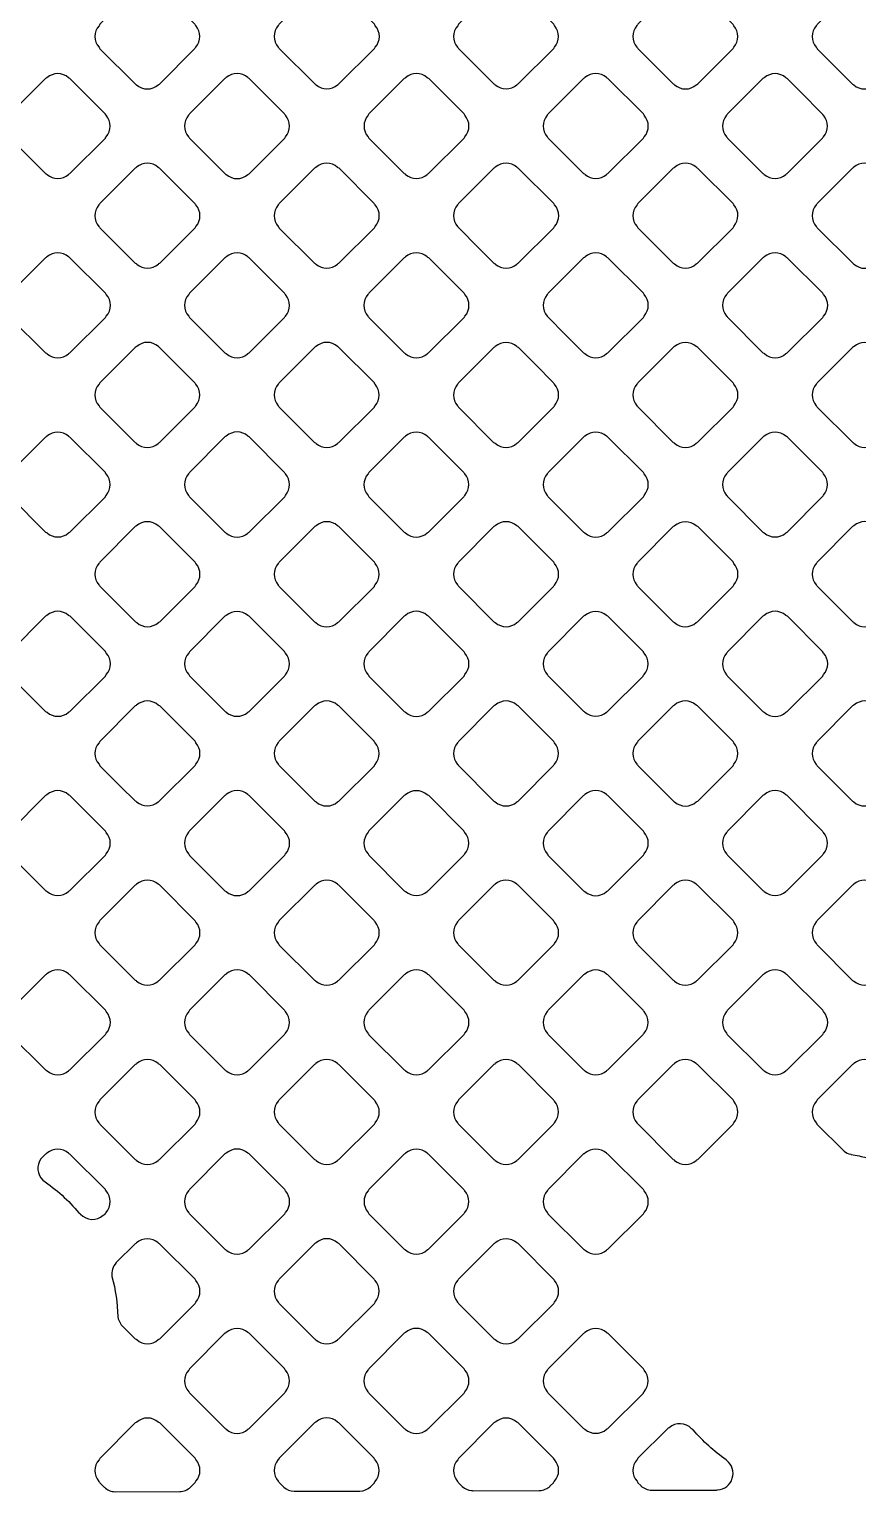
# Model space of a CAD drawing. Extents: x 3811 to 4077, y -444 to -307.
# Drawn here: x 3999.717 to 4000.713, y -392.862 to -391.104 of the extents above; entities that cross this region are included whole.
import ezdxf

# ---------------------------------------------------------------- set-up
doc = ezdxf.new("R2010")
doc.units = 0
doc.layers.add('gbr-dxf', color=7, linetype='Continuous')

msp = doc.modelspace()

# ---------------------------------------------------------------- linework, layer by layer
at = {"layer": 'gbr-dxf', "linetype": 'Continuous'}
for points in [[(3999.8013, -391.1258, -0.104215), (3999.8023, -391.1276), (3999.8447, -391.1699, -0.100054), (3999.8464, -391.1709, 0.379731), (3999.8724, -391.1709, -0.095756), (3999.874, -391.17), (3999.9166, -391.1273, -0.095916), (3999.9176, -391.1257, 0.379731), (3999.9176, -391.0997, -0.107762), (3999.9166, -391.0978), (3999.8742, -391.0555, -0.096266), (3999.8726, -391.0545, 0.379731), (3999.8466, -391.0545, -0.09572), (3999.8449, -391.0555), (3999.8023, -391.0981, -0.095916), (3999.8013, -391.0998, 0.379731)], [(4000.0168, -391.1256, -0.096265), (4000.0178, -391.1272), (4000.0605, -391.1699, -0.092233), (4000.0621, -391.1709, 0.379289), (4000.088, -391.1709, -0.095866), (4000.0897, -391.1699), (4000.1323, -391.1273, -0.095602), (4000.1333, -391.1257, 0.378858), (4000.1333, -391.0998, -0.101246), (4000.1323, -391.098), (4000.0897, -391.0555, -0.104909), (4000.0879, -391.0545, 0.379293), (4000.062, -391.0545, -0.096625), (4000.0603, -391.0555), (4000.0178, -391.098, -0.095628), (4000.0168, -391.0996, 0.379731)], [(4000.2323, -391.1257, -0.087621), (4000.2333, -391.1272), (4000.2759, -391.1698, -0.099589), (4000.2776, -391.1708, 0.379155), (4000.3035, -391.1708, -0.095886), (4000.3052, -391.1698), (4000.3478, -391.1272, -0.095602), (4000.3487, -391.1256, 0.379293), (4000.3487, -391.0997, -0.091954), (4000.3478, -391.0981), (4000.3052, -391.0555, -0.096266), (4000.3035, -391.0545, 0.379731), (4000.2776, -391.0545, -0.09572), (4000.2759, -391.0555), (4000.2333, -391.0981, -0.096128), (4000.2324, -391.0998, 0.379064)], [(4000.4478, -391.1257, -0.091558), (4000.4487, -391.1272), (4000.4914, -391.1698, -0.104018), (4000.4931, -391.1709, 0.379731), (4000.5191, -391.1709, -0.09572), (4000.5208, -391.1699), (4000.5633, -391.1274, -0.095916), (4000.5642, -391.1258, 0.379731), (4000.5642, -391.0998, -0.087549), (4000.5633, -391.0983), (4000.5205, -391.0555, -0.091913), (4000.5189, -391.0545, 0.379731), (4000.493, -391.0545, -0.09572), (4000.4913, -391.0555), (4000.4488, -391.0981, -0.096266), (4000.4478, -391.0997, 0.379731)], [(4000.6633, -391.1258, -0.099643), (4000.6643, -391.1275), (4000.68, -391.1431), (4000.7068, -391.17, -0.095796), (4000.7085, -391.171, 0.379293), (4000.7344, -391.1709, -0.096625), (4000.7361, -391.17), (4000.7788, -391.1272, -0.096121), (4000.7798, -391.1256, 0.379672), (4000.7798, -391.0997, -0.095612), (4000.7788, -391.098), (4000.7363, -391.0555, -0.099711), (4000.7346, -391.0545, 0.379293), (4000.7086, -391.0545, -0.095956), (4000.707, -391.0555), (4000.6643, -391.0982, -0.096332), (4000.6633, -391.0998, 0.379289)], [(3999.6935, -391.2335, -0.091685), (3999.6945, -391.2351), (3999.737, -391.2775, -0.103446), (3999.7388, -391.2786, 0.379731), (3999.7647, -391.2786, -0.095756), (3999.7664, -391.2776), (3999.8089, -391.2351, -0.095958), (3999.8098, -391.2335, 0.379731), (3999.8098, -391.2075, -0.08798), (3999.8089, -391.206), (3999.7662, -391.1633, -0.091855), (3999.7647, -391.1624, 0.379731), (3999.7387, -391.1624, -0.096265), (3999.7371, -391.1633), (3999.6945, -391.2059, -0.095916), (3999.6935, -391.2075, 0.379731)], [(3999.909, -391.2335, -0.103612), (3999.91, -391.2352), (3999.9525, -391.2777, -0.100054), (3999.9542, -391.2787, 0.379731), (3999.9802, -391.2787, -0.096265), (3999.9818, -391.2778), (4000.0245, -391.2351, -0.096266), (4000.0254, -391.2335, 0.379731), (4000.0254, -391.2075, -0.107718), (4000.0244, -391.2057), (3999.9819, -391.1632, -0.096266), (3999.9803, -391.1622, 0.379731), (3999.9543, -391.1622, -0.09572), (3999.9526, -391.1632), (3999.91, -391.2058, -0.096266), (3999.909, -391.2075, 0.379731)], [(4000.1247, -391.2334, -0.09572), (4000.1256, -391.2351), (4000.1682, -391.2776, -0.092072), (4000.1698, -391.2786, 0.379289), (4000.1957, -391.2786, -0.095506), (4000.1974, -391.2776), (4000.24, -391.235, -0.096128), (4000.241, -391.2334, 0.379155), (4000.241, -391.2075, -0.099754), (4000.24, -391.2057), (4000.1976, -391.1633, -0.103498), (4000.1958, -391.1623, 0.379475), (4000.1698, -391.1623, -0.095956), (4000.1682, -391.1633), (4000.1256, -391.2058, -0.096266), (4000.1247, -391.2075, 0.379731)], [(4000.3401, -391.2334, -0.089077), (4000.341, -391.2349), (4000.3837, -391.2776, -0.099902), (4000.3854, -391.2786, 0.379064), (4000.4113, -391.2786, -0.095719), (4000.413, -391.2777), (4000.4556, -391.2351, -0.095796), (4000.4566, -391.2334, 0.379293), (4000.4565, -391.2075, -0.091558), (4000.4556, -391.2059), (4000.4129, -391.1632, -0.095916), (4000.4112, -391.1622, 0.379731), (4000.3853, -391.1622, -0.096265), (4000.3836, -391.1632), (4000.3411, -391.2058, -0.098209), (4000.3401, -391.2075, 0.379155)], [(4000.5556, -391.2335, -0.091685), (4000.5566, -391.2351), (4000.5991, -391.2775, -0.103642), (4000.6008, -391.2786, 0.379731), (4000.6268, -391.2786, -0.09572), (4000.6285, -391.2776), (4000.671, -391.2351, -0.096266), (4000.6719, -391.2335, 0.379731), (4000.6719, -391.2075, -0.087314), (4000.671, -391.206), (4000.6441, -391.1791), (4000.6283, -391.1633, -0.091964), (4000.6268, -391.1624, 0.379731), (4000.6008, -391.1624, -0.096265), (4000.5991, -391.1633), (4000.5566, -391.2059, -0.095916), (4000.5556, -391.2075, 0.379731)], [(3999.8012, -391.3412, -0.091583), (3999.8022, -391.3427), (3999.8448, -391.3854, -0.103498), (3999.8466, -391.3864, 0.379293), (3999.8726, -391.3864, -0.096265), (3999.8742, -391.3854), (3999.9167, -391.3429, -0.095916), (3999.9177, -391.3413, 0.379731), (3999.9177, -391.3153, -0.087748), (3999.9168, -391.3138), (3999.8739, -391.271, -0.092072), (3999.8724, -391.2701, 0.379289), (3999.8464, -391.27, -0.095506), (3999.8448, -391.271), (3999.8022, -391.3136, -0.095296), (3999.8012, -391.3153, 0.379239)], [(4000.0168, -391.3413, -0.107718), (4000.0179, -391.3431), (4000.0602, -391.3854, -0.104018), (4000.062, -391.3864, 0.379731), (4000.0879, -391.3864, -0.09572), (4000.0896, -391.3854), (4000.1322, -391.3428, -0.096266), (4000.1332, -391.3412, 0.379731), (4000.1332, -391.3152, -0.103612), (4000.1321, -391.3134), (4000.0899, -391.2711, -0.107548), (4000.088, -391.2701, 0.379731), (4000.062, -391.2701, -0.09572), (4000.0604, -391.2711), (4000.0178, -391.3136, -0.096266), (4000.0168, -391.3153, 0.379731)], [(4000.2323, -391.3412, -0.083235), (4000.2332, -391.3426), (4000.2583, -391.3678), (4000.276, -391.3854, -0.096266), (4000.2776, -391.3864, 0.379289), (4000.3036, -391.3864, -0.095866), (4000.3052, -391.3854), (4000.3478, -391.3428, -0.096227), (4000.3488, -391.3412, 0.379155), (4000.3488, -391.3152, -0.095866), (4000.3479, -391.3136), (4000.3052, -391.271, -0.099711), (4000.3035, -391.27, 0.379208), (4000.2775, -391.27, -0.098049), (4000.2759, -391.271), (4000.2333, -391.3136, -0.095916), (4000.2323, -391.3152, 0.379731)], [(4000.4479, -391.3412, -0.08874), (4000.4488, -391.3427), (4000.4914, -391.3853, -0.101049), (4000.4931, -391.3863, 0.379293), (4000.5191, -391.3863, -0.096625), (4000.5207, -391.3853), (4000.5633, -391.3428, -0.096314), (4000.5642, -391.3411, 0.379672), (4000.5643, -391.3152, -0.091769), (4000.5633, -391.3136), (4000.5207, -391.271, -0.095602), (4000.519, -391.27, 0.379293), (4000.4931, -391.2701, -0.095956), (4000.4915, -391.271), (4000.4489, -391.3136, -0.096332), (4000.4479, -391.3153, 0.379289)], [(4000.6633, -391.3412, -0.095506), (4000.6643, -391.3428), (4000.7071, -391.3855, -0.091364), (4000.7086, -391.3865, 0.379293), (4000.7346, -391.3865, -0.095956), (4000.7362, -391.3855), (4000.7788, -391.3429, -0.096214), (4000.7798, -391.3413, 0.379672), (4000.7798, -391.3153, -0.082792), (4000.7789, -391.3139), (4000.7359, -391.2709, -0.086956), (4000.7345, -391.27, 0.379293), (4000.7085, -391.27, -0.095956), (4000.7069, -391.271), (4000.6643, -391.3136, -0.096332), (4000.6633, -391.3152, 0.379289)], [(3999.6934, -391.449, -0.087305), (3999.6943, -391.4505), (3999.7371, -391.4932, -0.09904), (3999.7388, -391.4942, 0.379293), (3999.7647, -391.4942, -0.096625), (3999.7664, -391.4932), (3999.809, -391.4506, -0.096111), (3999.81, -391.449, 0.379289), (3999.81, -391.423, -0.091476), (3999.8091, -391.4215), (3999.7663, -391.3787, -0.095796), (3999.7647, -391.3777, 0.379293), (3999.7387, -391.3778, -0.096119), (3999.7371, -391.3787), (3999.6944, -391.4214, -0.096023), (3999.6934, -391.4231, 0.379672)], [(3999.9091, -391.449, -0.100032), (3999.9101, -391.4507), (3999.9526, -391.4932, -0.096266), (3999.9542, -391.4941, 0.379731), (3999.9802, -391.4941, -0.09572), (3999.9818, -391.4932), (4000.0243, -391.4507, -0.096266), (4000.0253, -391.449, 0.379731), (4000.0253, -391.4231, -0.09572), (4000.0243, -391.4214), (3999.9816, -391.3787, -0.083056), (3999.9803, -391.3778, 0.379731), (3999.9543, -391.3778, -0.09572), (3999.9526, -391.3788), (3999.9101, -391.4214, -0.096266), (3999.9091, -391.423, 0.379731)], [(4000.1245, -391.449, -0.107762), (4000.1256, -391.4508), (4000.168, -391.4932, -0.103821), (4000.1698, -391.4942, 0.379731), (4000.1957, -391.4942, -0.096265), (4000.1974, -391.4933), (4000.24, -391.4506, -0.095916), (4000.241, -391.449, 0.379731), (4000.241, -391.423, -0.104215), (4000.24, -391.4212), (4000.2224, -391.4037), (4000.1976, -391.3788, -0.107548), (4000.1957, -391.3778, 0.379731), (4000.1697, -391.3778, -0.09572), (4000.1681, -391.3788), (4000.1255, -391.4213, -0.095916), (4000.1245, -391.423, 0.379731)], [(4000.3401, -391.449, -0.082756), (4000.341, -391.4504), (4000.3615, -391.4709), (4000.3837, -391.4931, -0.096111), (4000.3853, -391.4941, 0.379289), (4000.4113, -391.4941, -0.095866), (4000.4129, -391.4931), (4000.4555, -391.4505, -0.096128), (4000.4565, -391.4489, 0.379155), (4000.4565, -391.4229, -0.096355), (4000.4556, -391.4213), (4000.413, -391.3788, -0.100499), (4000.4113, -391.3778, 0.379458), (4000.3854, -391.3778, -0.095973), (4000.3837, -391.3788), (4000.3411, -391.4214, -0.096266), (4000.3401, -391.4231, 0.379731)], [(4000.5556, -391.4489, -0.088498), (4000.5565, -391.4504), (4000.5992, -391.4931, -0.100694), (4000.601, -391.4941, 0.378633), (4000.6269, -391.4941, -0.097612), (4000.6285, -391.4931), (4000.6711, -391.4506, -0.095602), (4000.6721, -391.449, 0.379214), (4000.6721, -391.423, -0.092348), (4000.6711, -391.4214), (4000.6284, -391.3787, -0.096266), (4000.6268, -391.3778, 0.379731), (4000.6008, -391.3778, -0.09572), (4000.5992, -391.3787), (4000.5741, -391.4037), (4000.5566, -391.4213, -0.095916), (4000.5556, -391.423, 0.379241)], [(3999.8013, -391.5568, -0.09572), (3999.8023, -391.5584), (3999.8449, -391.601, -0.091913), (3999.8464, -391.602, 0.379731), (3999.8724, -391.602, -0.09572), (3999.874, -391.601), (3999.9166, -391.5584, -0.096266), (3999.9176, -391.5567, 0.379731), (3999.9176, -391.5307, -0.10007), (3999.9166, -391.529), (3999.874, -391.4865, -0.087639), (3999.8726, -391.4855, 0.379731), (3999.8466, -391.4855, -0.09572), (3999.8449, -391.4865), (3999.8023, -391.5292, -0.096266), (3999.8013, -391.5308, 0.379731)], [(4000.0168, -391.5567, -0.099825), (4000.0178, -391.5584), (4000.0604, -391.601, -0.095916), (4000.0621, -391.602, 0.379731), (4000.088, -391.602, -0.096265), (4000.0897, -391.601), (4000.1322, -391.5585, -0.095916), (4000.1331, -391.5568, 0.379731), (4000.1331, -391.5309, -0.096265), (4000.1322, -391.5292), (4000.0893, -391.4864, -0.083134), (4000.088, -391.4855, 0.379731), (4000.062, -391.4855, -0.096265), (4000.0603, -391.4865), (4000.0178, -391.5291, -0.095916), (4000.0168, -391.5307, 0.379731)], [(4000.2323, -391.5568, -0.09572), (4000.2333, -391.5585), (4000.2756, -391.6009, -0.107758), (4000.2775, -391.6019, 0.379731), (4000.3035, -391.6019, -0.096265), (4000.3051, -391.6009), (4000.3477, -391.5583, -0.096266), (4000.3487, -391.5567, 0.379731), (4000.3487, -391.5307, -0.100032), (4000.3477, -391.529), (4000.3256, -391.5068), (4000.3053, -391.4866, -0.103868), (4000.3035, -391.4856, 0.379731), (4000.2776, -391.4856, -0.096265), (4000.2759, -391.4866), (4000.2333, -391.5292, -0.096266), (4000.2323, -391.5309, 0.379731)], [(4000.4478, -391.5567, -0.082756), (4000.4487, -391.5581), (4000.4915, -391.6009, -0.096111), (4000.4931, -391.6019, 0.379321), (4000.5191, -391.6019, -0.095506), (4000.5207, -391.601), (4000.5633, -391.5583, -0.097917), (4000.5643, -391.5567, 0.378984), (4000.5643, -391.5308, -0.096618), (4000.5634, -391.5291), (4000.5208, -391.4865, -0.101099), (4000.519, -391.4855, 0.379506), (4000.4931, -391.4855, -0.096117), (4000.4914, -391.4865), (4000.4712, -391.5067), (4000.4488, -391.5291, -0.096266), (4000.4478, -391.5307, 0.379731)], [(4000.6634, -391.5567, -0.092234), (4000.6644, -391.5583), (4000.7071, -391.601, -0.088093), (4000.7086, -391.6019, 0.379293), (4000.7345, -391.6019, -0.096103), (4000.7362, -391.6009), (4000.7788, -391.5583, -0.095628), (4000.7798, -391.5566, 0.379731), (4000.7798, -391.5307, -0.087748), (4000.7789, -391.5292), (4000.7362, -391.4865, -0.092233), (4000.7346, -391.4856, 0.379321), (4000.7087, -391.4855, -0.095506), (4000.707, -391.4865), (4000.6644, -391.5291, -0.095602), (4000.6634, -391.5308, 0.378858)], [(3999.6935, -391.6645, -0.082756), (3999.6944, -391.6659), (3999.7371, -391.7086, -0.096266), (3999.7388, -391.7096, 0.379731), (3999.7647, -391.7096, -0.09572), (3999.7664, -391.7086), (3999.8089, -391.6661, -0.096266), (3999.8098, -391.6645, 0.379731), (3999.8098, -391.6385, -0.096225), (3999.8089, -391.6369), (3999.7664, -391.5944, -0.100601), (3999.7647, -391.5934, 0.379731), (3999.7387, -391.5934, -0.09572), (3999.7371, -391.5944), (3999.6945, -391.6369, -0.096266), (3999.6935, -391.6386, 0.379731)], [(3999.909, -391.6645, -0.095756), (3999.91, -391.6661), (3999.9527, -391.7088, -0.091646), (3999.9542, -391.7098, 0.379731), (3999.9802, -391.7098, -0.09572), (3999.9818, -391.7088), (4000.0245, -391.6662, -0.096266), (4000.0254, -391.6645, 0.379731), (4000.0254, -391.6386, -0.100032), (4000.0244, -391.6369), (3999.9817, -391.5941, -0.087515), (3999.9803, -391.5932, 0.379731), (3999.9543, -391.5932, -0.096265), (3999.9526, -391.5942), (3999.91, -391.6369, -0.095916), (3999.909, -391.6385, 0.379731)], [(4000.1246, -391.6645, -0.103506), (4000.1257, -391.6662), (4000.1681, -391.7087, -0.099711), (4000.1698, -391.7097, 0.379293), (4000.1957, -391.7096, -0.096265), (4000.1974, -391.7087), (4000.2399, -391.6662, -0.096314), (4000.2409, -391.6645, 0.379703), (4000.2409, -391.6386, -0.091581), (4000.2399, -391.637), (4000.1973, -391.5944, -0.095895), (4000.1957, -391.5934, 0.379293), (4000.1697, -391.5934, -0.095956), (4000.1681, -391.5944), (4000.1256, -391.6369, -0.096332), (4000.1247, -391.6385, 0.379289)], [(4000.34, -391.6645, -0.09572), (4000.341, -391.6662), (4000.3835, -391.7087, -0.107548), (4000.3853, -391.7097, 0.379731), (4000.4113, -391.7097, -0.09572), (4000.4129, -391.7088), (4000.4556, -391.6661, -0.096266), (4000.4565, -391.6645, 0.379731), (4000.4565, -391.6385, -0.100032), (4000.4555, -391.6368), (4000.413, -391.5943, -0.104018), (4000.4112, -391.5933, 0.379731), (4000.3853, -391.5933, -0.09572), (4000.3836, -391.5943), (4000.341, -391.6369, -0.096266), (4000.34, -391.6386, 0.379731)], [(4000.5556, -391.6645, -0.082704), (4000.5565, -391.6659), (4000.5992, -391.7087, -0.095796), (4000.6009, -391.7096, 0.379293), (4000.6268, -391.7096, -0.095973), (4000.6285, -391.7086), (4000.671, -391.666, -0.096227), (4000.672, -391.6644, 0.379155), (4000.672, -391.6385, -0.097191), (4000.6711, -391.6368), (4000.6286, -391.5943, -0.101249), (4000.6268, -391.5933, 0.379506), (4000.6009, -391.5933, -0.095973), (4000.5992, -391.5943), (4000.5566, -391.6369, -0.096111), (4000.5556, -391.6386, 0.379321)], [(3999.8012, -391.7722, -0.083172), (3999.8021, -391.7736), (3999.845, -391.8165, -0.095628), (3999.8466, -391.8174, 0.379731), (3999.8726, -391.8174, -0.096265), (3999.8742, -391.8165), (3999.9167, -391.774, -0.095916), (3999.9177, -391.7723, 0.379731), (3999.9177, -391.7463, -0.096117), (3999.9167, -391.7447), (3999.8741, -391.7021, -0.100054), (3999.8724, -391.7011, 0.379731), (3999.8464, -391.7011, -0.096265), (3999.8448, -391.7021), (3999.8022, -391.7446, -0.095916), (3999.8012, -391.7463, 0.379731)], [(4000.0168, -391.7723, -0.095506), (4000.0178, -391.7739), (4000.0604, -391.8166, -0.091317), (4000.0619, -391.8175, 0.379293), (4000.0879, -391.8175, -0.096625), (4000.0895, -391.8165), (4000.1322, -391.7739, -0.096314), (4000.1331, -391.7722, 0.379672), (4000.1332, -391.7463, -0.100154), (4000.1322, -391.7446), (4000.0895, -391.7019, -0.087175), (4000.0881, -391.701, 0.379293), (4000.0621, -391.7011, -0.095956), (4000.0605, -391.702), (4000.0178, -391.7447, -0.096332), (4000.0168, -391.7463, 0.379289)], [(4000.2323, -391.7722, -0.091558), (4000.2332, -391.7738), (4000.2758, -391.8164, -0.104018), (4000.2776, -391.8174, 0.379731), (4000.3036, -391.8174, -0.09572), (4000.3052, -391.8165), (4000.3477, -391.774, -0.096266), (4000.3487, -391.7723, 0.379731), (4000.3487, -391.7463, -0.087314), (4000.3478, -391.7449), (4000.305, -391.702, -0.091913), (4000.3034, -391.7011, 0.379731), (4000.2774, -391.7011, -0.09572), (4000.2758, -391.7021), (4000.2333, -391.7446, -0.096266), (4000.2323, -391.7463, 0.379731)], [(4000.4478, -391.7723, -0.095506), (4000.4488, -391.774), (4000.4912, -391.8164, -0.107634), (4000.493, -391.8175, 0.379293), (4000.519, -391.8174, -0.09572), (4000.5206, -391.8165), (4000.5633, -391.7738, -0.096214), (4000.5642, -391.7722, 0.379672), (4000.5643, -391.7462, -0.099645), (4000.5633, -391.7445), (4000.5208, -391.7021, -0.103498), (4000.519, -391.7011, 0.379293), (4000.4931, -391.7011, -0.095956), (4000.4915, -391.7021), (4000.4488, -391.7448, -0.096332), (4000.4478, -391.7464, 0.379289)], [(4000.6633, -391.7722, -0.087314), (4000.6643, -391.7737), (4000.7072, -391.8166, -0.083134), (4000.7086, -391.8175, 0.379289), (4000.7345, -391.8175, -0.095506), (4000.7362, -391.8166), (4000.7789, -391.7738, -0.095602), (4000.7799, -391.7722, 0.378858), (4000.7799, -391.7462, -0.090991), (4000.779, -391.7447), (4000.7362, -391.702, -0.097561), (4000.7346, -391.701, 0.379458), (4000.7086, -391.701, -0.096117), (4000.707, -391.702), (4000.6643, -391.7446, -0.096266), (4000.6633, -391.7462, 0.379731)], [(3999.6934, -391.88, -0.097775), (3999.6944, -391.8817), (3999.7369, -391.9242, -0.109331), (3999.7388, -391.9252, 0.379069), (3999.7648, -391.9252, -0.096117), (3999.7664, -391.9243), (3999.809, -391.8817, -0.095916), (3999.81, -391.88, 0.379731), (3999.81, -391.854, -0.100266), (3999.809, -391.8523), (3999.7665, -391.8098, -0.104246), (3999.7647, -391.8088, 0.379731), (3999.7387, -391.8088, -0.096265), (3999.7371, -391.8098), (3999.6944, -391.8524, -0.096128), (3999.6934, -391.8541, 0.379458)], [(3999.9091, -391.88, -0.09148), (3999.91, -391.8815), (3999.9528, -391.9243, -0.086956), (3999.9543, -391.9252, 0.379214), (3999.9802, -391.9252, -0.096625), (3999.9818, -391.9242), (4000.0243, -391.8817, -0.096121), (4000.0253, -391.8801, 0.379672), (4000.0253, -391.8541, -0.104215), (4000.0243, -391.8523), (3999.9818, -391.8098, -0.091364), (3999.9802, -391.8089, 0.379293), (3999.9543, -391.8089, -0.095956), (3999.9526, -391.8099), (3999.9101, -391.8524, -0.096332), (3999.9091, -391.854, 0.379289)], [(4000.1245, -391.88, -0.100032), (4000.1255, -391.8817), (4000.1681, -391.9243, -0.095628), (4000.1698, -391.9253, 0.379731), (4000.1957, -391.9253, -0.096265), (4000.1974, -391.9243), (4000.24, -391.8817, -0.095916), (4000.241, -391.88, 0.379731), (4000.241, -391.8541, -0.096265), (4000.24, -391.8524), (4000.1974, -391.8098, -0.100601), (4000.1957, -391.8088, 0.379731), (4000.1697, -391.8088, -0.09572), (4000.1681, -391.8098), (4000.1255, -391.8524, -0.096266), (4000.1245, -391.854, 0.379731)], [(4000.3401, -391.88, -0.09148), (4000.341, -391.8816), (4000.3836, -391.9241, -0.103078), (4000.3853, -391.9251, 0.379214), (4000.4113, -391.9251, -0.096625), (4000.4129, -391.9241), (4000.4554, -391.8817, -0.096121), (4000.4564, -391.88, 0.379672), (4000.4564, -391.8541, -0.087613), (4000.4555, -391.8526), (4000.4128, -391.8098, -0.091364), (4000.4112, -391.8089, 0.379293), (4000.3853, -391.8089, -0.095956), (4000.3836, -391.8099), (4000.3411, -391.8524, -0.096332), (4000.3401, -391.8541, 0.379289)], [(4000.5555, -391.8801, -0.09572), (4000.5565, -391.8817), (4000.599, -391.9242, -0.107548), (4000.6008, -391.9253, 0.379731), (4000.6268, -391.9253, -0.09572), (4000.6285, -391.9243), (4000.6711, -391.8817, -0.095916), (4000.6721, -391.88, 0.379731), (4000.6721, -391.854, -0.100266), (4000.671, -391.8523), (4000.6286, -391.8098, -0.103868), (4000.6268, -391.8088, 0.379731), (4000.6008, -391.8088, -0.096265), (4000.5991, -391.8098), (4000.5565, -391.8525, -0.096266), (4000.5555, -391.8541, 0.379731)], [(3999.8013, -391.9878, -0.098078), (3999.8022, -391.9895), (3999.827, -392.0143), (3999.8446, -392.0319, -0.10984), (3999.8465, -392.0329, 0.378984), (3999.8725, -392.0329, -0.095973), (3999.8741, -392.0319), (3999.9167, -391.9894, -0.096314), (3999.9177, -391.9877, 0.379703), (3999.9177, -391.9618, -0.099645), (3999.9167, -391.96), (3999.8743, -391.9176, -0.103923), (3999.8725, -391.9166, 0.379293), (3999.8465, -391.9166, -0.095956), (3999.8449, -391.9176), (3999.8022, -391.9603, -0.096105), (3999.8013, -391.9619, 0.37859)], [(4000.0168, -391.9877, -0.091558), (4000.0178, -391.9893), (4000.0606, -392.0321, -0.087516), (4000.0621, -392.033, 0.379731), (4000.088, -392.033, -0.09572), (4000.0897, -392.032), (4000.1322, -391.9895, -0.096266), (4000.1331, -391.9879, 0.379731), (4000.1331, -391.9619, -0.10399), (4000.1321, -391.9601), (4000.0895, -391.9175, -0.092126), (4000.088, -391.9166, 0.379731), (4000.062, -391.9166, -0.09572), (4000.0603, -391.9175), (4000.0178, -391.9601, -0.096266), (4000.0168, -391.9617, 0.379731)], [(4000.2323, -391.9879, -0.087248), (4000.2332, -391.9893), (4000.2758, -392.032, -0.099355), (4000.2775, -392.033, 0.379293), (4000.3035, -392.033, -0.095956), (4000.3051, -392.032), (4000.3477, -391.9894, -0.096214), (4000.3487, -391.9877, 0.379672), (4000.3487, -391.9618, -0.092162), (4000.3478, -391.9602), (4000.3052, -391.9176, -0.095895), (4000.3035, -391.9166, 0.379293), (4000.2776, -391.9166, -0.096265), (4000.2759, -391.9176), (4000.2333, -391.9603, -0.095916), (4000.2323, -391.9619, 0.379289)], [(4000.4478, -391.9878, -0.091367), (4000.4487, -391.9893), (4000.4914, -392.0319, -0.103726), (4000.4931, -392.033, 0.379731), (4000.5191, -392.033, -0.09572), (4000.5208, -392.032), (4000.5633, -391.9895, -0.096266), (4000.5642, -391.9878, 0.379731), (4000.5642, -391.9619, -0.08798), (4000.5633, -391.9604), (4000.5205, -391.9176, -0.092126), (4000.5189, -391.9166, 0.379731), (4000.493, -391.9166, -0.09572), (4000.4913, -391.9176), (4000.4488, -391.9601, -0.096266), (4000.4478, -391.9618, 0.379731)], [(4000.6633, -391.9879, -0.099825), (4000.6643, -391.9896), (4000.7068, -392.0321, -0.095958), (4000.7085, -392.033, 0.379731), (4000.7344, -392.033, -0.09572), (4000.7361, -392.0321), (4000.7788, -391.9893, -0.096266), (4000.7798, -391.9877, 0.379731), (4000.7798, -391.9617, -0.09572), (4000.7788, -391.9601), (4000.7363, -391.9176, -0.100054), (4000.7346, -391.9166, 0.379731), (4000.7086, -391.9166, -0.096265), (4000.707, -391.9176), (4000.6643, -391.9602, -0.095916), (4000.6633, -391.9619, 0.379731)], [(3999.6935, -392.0956, -0.09148), (3999.6945, -392.0971), (3999.737, -392.1396, -0.103324), (3999.7388, -392.1407, 0.379293), (3999.7647, -392.1406, -0.096625), (3999.7664, -392.1397), (3999.8089, -392.0972, -0.096314), (3999.8099, -392.0955, 0.379703), (3999.8099, -392.0696, -0.086667), (3999.809, -392.0681), (3999.7911, -392.0502), (3999.7662, -392.0253, -0.091317), (3999.7647, -392.0244, 0.379293), (3999.7387, -392.0244, -0.095956), (3999.7371, -392.0254), (3999.6945, -392.068, -0.096332), (3999.6935, -392.0696, 0.379289)], [(3999.909, -392.0955, -0.103999), (3999.91, -392.0973), (3999.9526, -392.1398, -0.100294), (3999.9543, -392.1408, 0.379287), (3999.9802, -392.1408, -0.095612), (3999.9818, -392.1398), (4000.0245, -392.0972, -0.095602), (4000.0255, -392.0956, 0.379293), (4000.0254, -392.0696, -0.107999), (4000.0244, -392.0677), (3999.9819, -392.0252, -0.096266), (3999.9803, -392.0243, 0.379731), (3999.9543, -392.0243, -0.09572), (3999.9526, -392.0252), (3999.91, -392.0679, -0.096214), (3999.909, -392.0695, 0.379672)], [(4000.1246, -392.0955, -0.095506), (4000.1256, -392.0971), (4000.1682, -392.1398, -0.091364), (4000.1698, -392.1407, 0.379293), (4000.1957, -392.1407, -0.096265), (4000.1974, -392.1397), (4000.2399, -392.0972, -0.096314), (4000.2409, -392.0956, 0.379703), (4000.2409, -392.0696, -0.100266), (4000.2399, -392.0679), (4000.1975, -392.0255, -0.103923), (4000.1957, -392.0245, 0.379293), (4000.1697, -392.0245, -0.095956), (4000.1681, -392.0254), (4000.1256, -392.0679, -0.096332), (4000.1247, -392.0695, 0.379289)], [(4000.34, -392.0956, -0.087034), (4000.3409, -392.0971), (4000.3836, -392.1398, -0.099435), (4000.3853, -392.1408, 0.379731), (4000.4113, -392.1408, -0.09572), (4000.4129, -392.1398), (4000.4556, -392.0972, -0.096266), (4000.4565, -392.0955, 0.379731), (4000.4565, -392.0696, -0.092139), (4000.4556, -392.068), (4000.4129, -392.0253, -0.096558), (4000.4112, -392.0243, 0.379731), (4000.3853, -392.0243, -0.09572), (4000.3836, -392.0253), (4000.341, -392.068, -0.096266), (4000.34, -392.0696, 0.379731)], [(4000.5556, -392.0956, -0.091685), (4000.5566, -392.0971), (4000.5991, -392.1396, -0.103642), (4000.6008, -392.1406, 0.379731), (4000.6268, -392.1406, -0.09572), (4000.6285, -392.1397), (4000.671, -392.0972, -0.096266), (4000.6719, -392.0955, 0.379731), (4000.6719, -392.0696, -0.087314), (4000.671, -392.0681), (4000.6283, -392.0254, -0.091964), (4000.6268, -392.0244, 0.379731), (4000.6008, -392.0244, -0.096265), (4000.5991, -392.0254), (4000.5566, -392.068, -0.095916), (4000.5556, -392.0696, 0.379731)], [(3999.8013, -392.2032, -0.100032), (3999.8023, -392.2049), (3999.8449, -392.2475, -0.095628), (3999.8465, -392.2485, 0.379731), (3999.8725, -392.2485, -0.096265), (3999.8741, -392.2475), (3999.9167, -392.205, -0.096214), (3999.9177, -392.2034, 0.379672), (3999.9177, -392.1774, -0.094893), (3999.9167, -392.1758), (3999.8738, -392.1329, -0.081586), (3999.8724, -392.132, 0.379293), (3999.8465, -392.1321, -0.095956), (3999.8448, -392.133), (3999.8023, -392.1756, -0.096266), (3999.8013, -392.1773, 0.379731)], [(4000.0168, -392.2033, -0.104371), (4000.0178, -392.2051), (4000.0603, -392.2475, -0.098764), (4000.062, -392.2485, 0.379032), (4000.0879, -392.2485, -0.095973), (4000.0895, -392.2475), (4000.1322, -392.2049, -0.095585), (4000.1332, -392.2033, 0.379324), (4000.1332, -392.1773, -0.107922), (4000.1321, -392.1755), (4000.0897, -392.133, -0.095602), (4000.0881, -392.1321, 0.379293), (4000.0621, -392.1321, -0.095956), (4000.0605, -392.1331), (4000.0178, -392.1757, -0.096214), (4000.0168, -392.1774, 0.379672)], [(4000.2323, -392.2033, -0.082756), (4000.2332, -392.2047), (4000.276, -392.2475, -0.096266), (4000.2776, -392.2485, 0.379731), (4000.3036, -392.2485, -0.09572), (4000.3052, -392.2475), (4000.3477, -392.205, -0.096266), (4000.3487, -392.2034, 0.379731), (4000.3487, -392.1774, -0.096225), (4000.3477, -392.1757), (4000.3051, -392.1331, -0.100601), (4000.3034, -392.1321, 0.379731), (4000.2774, -392.1321, -0.09572), (4000.2758, -392.1331), (4000.2333, -392.1757, -0.096266), (4000.2323, -392.1773, 0.379731)], [(4000.4478, -392.2034, -0.087034), (4000.4487, -392.2049), (4000.4913, -392.2475, -0.099696), (4000.493, -392.2485, 0.379731), (4000.519, -392.2485, -0.096265), (4000.5206, -392.2475), (4000.5633, -392.2049, -0.095916), (4000.5642, -392.2032, 0.379731), (4000.5642, -392.1773, -0.091745), (4000.5633, -392.1757), (4000.5207, -392.1331, -0.096121), (4000.5191, -392.1321, 0.379731), (4000.4931, -392.1321, -0.09572), (4000.4915, -392.1331), (4000.4488, -392.1758, -0.096266), (4000.4478, -392.1774, 0.379731)], [(4000.6633, -392.2033, -0.09572), (4000.6643, -392.2049), (4000.707, -392.2476, -0.091913), (4000.7086, -392.2485, 0.379731), (4000.7346, -392.2485, -0.09572), (4000.7362, -392.2476), (4000.7788, -392.205, -0.096266), (4000.7798, -392.2033, 0.379731), (4000.7798, -392.1774, -0.082756), (4000.7789, -392.176), (4000.736, -392.133, -0.087516), (4000.7345, -392.1321, 0.379731), (4000.7085, -392.1321, -0.09572), (4000.7069, -392.1331), (4000.6643, -392.1756, -0.096266), (4000.6633, -392.1773, 0.379731)], [(3999.6934, -392.2851, 0.379293), (3999.6934, -392.3111, -0.087077), (3999.6943, -392.3126), (3999.737, -392.3553, -0.100115), (3999.7388, -392.3563, 0.379703), (3999.7647, -392.3563, -0.095612), (3999.7663, -392.3553), (3999.809, -392.3127, -0.095796), (3999.81, -392.311, 0.379293), (3999.81, -392.2851, -0.092139), (3999.809, -392.2835), (3999.7663, -392.2408, -0.096955), (3999.7647, -392.2398, 0.379672), (3999.7387, -392.2398, -0.095612), (3999.7371, -392.2408), (3999.6944, -392.2835, -0.095602)], [(3999.9091, -392.2851, 0.379293), (3999.9091, -392.3111, -0.100032), (3999.9101, -392.3128), (3999.9526, -392.3552, -0.095535), (3999.9542, -392.3562, 0.379731), (3999.9802, -392.3562, -0.095865), (3999.9818, -392.3552), (4000.0244, -392.3127, -0.096128), (4000.0253, -392.3111, 0.379543), (4000.0253, -392.2851, -0.096831), (4000.0244, -392.2835), (3999.9816, -392.2407, -0.081165), (3999.9803, -392.2399, 0.378984), (3999.9543, -392.2399, -0.097885), (3999.9527, -392.2409), (3999.9101, -392.2835, -0.095796)], [(4000.1245, -392.311, -0.10945), (4000.1256, -392.3129), (4000.168, -392.3553, -0.105291), (4000.1698, -392.3563, 0.379293), (4000.1958, -392.3563, -0.095956), (4000.1974, -392.3553), (4000.24, -392.3127, -0.096266), (4000.241, -392.3111, 0.379731), (4000.241, -392.2851, -0.10399), (4000.24, -392.2833), (4000.1976, -392.2409, -0.10822), (4000.1957, -392.2399, 0.379672), (4000.1697, -392.2398, -0.096157), (4000.1681, -392.2408), (4000.1255, -392.2834, -0.098006), (4000.1245, -392.2851, 0.378971)], [(4000.3401, -392.3111, -0.082796), (4000.341, -392.3125), (4000.3837, -392.3552, -0.095958), (4000.3853, -392.3562, 0.379731), (4000.4113, -392.3562, -0.09572), (4000.4129, -392.3552), (4000.4554, -392.3127, -0.096266), (4000.4564, -392.3111, 0.379731), (4000.4564, -392.2851, -0.096225), (4000.4554, -392.2834), (4000.413, -392.241, -0.100294), (4000.4112, -392.24, 0.379731), (4000.3853, -392.24, -0.096265), (4000.3836, -392.2409), (4000.3411, -392.2835, -0.095916), (4000.3401, -392.2851, 0.379731)], [(4000.5555, -392.3111, -0.087274), (4000.5564, -392.3126), (4000.5991, -392.3553, -0.09979), (4000.6008, -392.3563, 0.379731), (4000.6268, -392.3563, -0.09572), (4000.6285, -392.3553), (4000.6711, -392.3127, -0.096266), (4000.6721, -392.3111, 0.379731), (4000.6721, -392.2851, -0.092139), (4000.6711, -392.2835), (4000.6284, -392.2408, -0.095916), (4000.6268, -392.2398, 0.379731), (4000.6008, -392.2398, -0.096265), (4000.5991, -392.2408), (4000.5565, -392.2835, -0.095916), (4000.5555, -392.2851, 0.379731)], [(3999.8012, -392.393, 0.379214), (3999.8012, -392.4189, -0.087314), (3999.8022, -392.4204), (3999.8448, -392.463, -0.099435), (3999.8465, -392.464, 0.379289), (3999.8724, -392.464, -0.095866), (3999.874, -392.463), (3999.9167, -392.4204, -0.095602), (3999.9177, -392.4187, 0.379214), (3999.9177, -392.3928, -0.092636), (3999.9167, -392.3912), (3999.8742, -392.3486, -0.096558), (3999.8725, -392.3477, 0.379289), (3999.8466, -392.3476, -0.095866), (3999.8449, -392.3486), (3999.8022, -392.3913, -0.095602)], [(4000.0168, -392.4187, -0.103238), (4000.0178, -392.4205), (4000.0604, -392.463, -0.099355), (4000.0621, -392.464, 0.379293), (4000.0881, -392.464, -0.095956), (4000.0897, -392.463), (4000.1322, -392.4205, -0.097917), (4000.1332, -392.4189, 0.378936), (4000.1332, -392.3929, -0.09148), (4000.1323, -392.3914), (4000.0895, -392.3486, -0.095759), (4000.0879, -392.3476, 0.379032), (4000.0619, -392.3477, -0.095973), (4000.0603, -392.3486), (4000.0178, -392.3911, -0.096214), (4000.0168, -392.3928, 0.379672)], [(4000.2323, -392.4189, -0.096333), (4000.2333, -392.4205), (4000.2757, -392.463, -0.107601), (4000.2775, -392.464, 0.379162), (4000.3035, -392.464, -0.096103), (4000.3051, -392.463), (4000.3477, -392.4204, -0.096266), (4000.3487, -392.4187, 0.379731), (4000.3487, -392.3928, -0.100032), (4000.3477, -392.3911), (4000.3053, -392.3487, -0.10399), (4000.3035, -392.3477, 0.379289), (4000.2776, -392.3476, -0.095866), (4000.276, -392.3486), (4000.2333, -392.3913, -0.096227), (4000.2323, -392.393, 0.379506)], [(4000.4478, -392.4188, -0.082756), (4000.4487, -392.4202), (4000.4915, -392.463, -0.096266), (4000.4931, -392.464, 0.379731), (4000.5191, -392.464, -0.09572), (4000.5208, -392.463), (4000.5633, -392.4205, -0.096266), (4000.5642, -392.4189, 0.379731), (4000.5642, -392.3929, -0.096225), (4000.5633, -392.3913), (4000.5207, -392.3487, -0.100601), (4000.5189, -392.3477, 0.379731), (4000.493, -392.3477, -0.09572), (4000.4913, -392.3486), (4000.4488, -392.3912, -0.096266), (4000.4478, -392.3928, 0.379731)], [(4000.6633, -392.4189, -0.087343), (4000.6642, -392.4204), (4000.6963, -392.4524, -0.068326), (4000.6968, -392.4528, 0.112284), (4000.7048, -392.4566, -0.057397), (4000.7053, -392.4568, -0.023818), (4000.7241, -392.4609, -0.066497), (4000.7247, -392.461, 0.251709), (4000.743, -392.4562), (4000.7431, -392.4561), (4000.7788, -392.4204, -0.096214), (4000.7798, -392.4187, 0.379672), (4000.7798, -392.3928, -0.092162), (4000.7788, -392.3912), (4000.7362, -392.3486, -0.095796), (4000.7346, -392.3476, 0.379293), (4000.7086, -392.3477, -0.096625), (4000.707, -392.3486), (4000.6643, -392.3913, -0.095916), (4000.6633, -392.393, 0.379731)], [(3999.7315, -392.462, 0.361521), (3999.7336, -392.4879, -0.072764), (3999.7772, -392.5272, -0.091702), (3999.7791, -392.5286, 0.409079), (3999.8063, -392.53, -0.090821), (3999.8083, -392.5288), (3999.8089, -392.5282, -0.095916), (3999.8098, -392.5266, 0.379731), (3999.8098, -392.5006, -0.096265), (3999.8089, -392.499), (3999.7664, -392.4565, -0.09979), (3999.7647, -392.4555, 0.379731), (3999.7387, -392.4555, -0.09572), (3999.7371, -392.4565)], [(3999.909, -392.5266, -0.095607), (3999.91, -392.5282), (3999.9527, -392.5709, -0.091754), (3999.9542, -392.5719, 0.379672), (3999.9802, -392.5719, -0.095612), (3999.9818, -392.5709), (4000.0245, -392.5282, -0.095602), (4000.0255, -392.5266, 0.378906), (4000.0255, -392.5007, -0.099971), (4000.0245, -392.4989), (3999.9817, -392.4562, -0.087645), (3999.9802, -392.4553, 0.379293), (3999.9543, -392.4553, -0.095956), (3999.9526, -392.4563), (3999.91, -392.499, -0.096266), (3999.909, -392.5006, 0.379731)], [(4000.1247, -392.5265, -0.103354), (4000.1257, -392.5283), (4000.1681, -392.5707, -0.09979), (4000.1698, -392.5717, 0.379289), (4000.1957, -392.5717, -0.095866), (4000.1974, -392.5708), (4000.2399, -392.5282, -0.096128), (4000.2409, -392.5266, 0.379458), (4000.2409, -392.5006, -0.091196), (4000.2399, -392.4991), (4000.1973, -392.4564, -0.0953), (4000.1957, -392.4555, 0.379069), (4000.1698, -392.4555, -0.096117), (4000.1681, -392.4565), (4000.1256, -392.4989, -0.096266), (4000.1247, -392.5006, 0.379731)], [(4000.34, -392.5266, -0.096367), (4000.3409, -392.5282), (4000.3835, -392.5708, -0.107832), (4000.3854, -392.5718, 0.379032), (4000.4113, -392.5718, -0.095973), (4000.4129, -392.5708), (4000.4556, -392.5282, -0.095602), (4000.4566, -392.5266, 0.379293), (4000.4565, -392.5006, -0.099964), (4000.4555, -392.4989), (4000.413, -392.4564, -0.104018), (4000.4112, -392.4554, 0.379731), (4000.3853, -392.4554, -0.09572), (4000.3836, -392.4563), (4000.341, -392.499, -0.096128), (4000.34, -392.5006, 0.379155)], [(3999.8169, -392.6037, -0.060098), (3999.8239, -392.6518, 0.137057), (3999.8281, -392.6617), (3999.8449, -392.6785, -0.096332), (3999.8466, -392.6795, 0.379703), (3999.8725, -392.6795, -0.095612), (3999.8742, -392.6786), (3999.9167, -392.636, -0.095602), (3999.9177, -392.6344, 0.379214), (3999.9177, -392.6084, -0.096625), (3999.9167, -392.6068), (3999.8741, -392.5642, -0.100054), (3999.8724, -392.5632, 0.379731), (3999.8464, -392.5632, -0.096265), (3999.8448, -392.5642), (3999.8221, -392.5868), (3999.822, -392.5869, 0.231121)], [(4000.0168, -392.6084, 0.379293), (4000.0168, -392.6344, -0.095607), (4000.0178, -392.636), (4000.0604, -392.6786, -0.091804), (4000.0619, -392.6796, 0.379703), (4000.0879, -392.6796, -0.095612), (4000.0895, -392.6786), (4000.1322, -392.6359, -0.095796), (4000.1332, -392.6343, 0.379293), (4000.1331, -392.6083, -0.10007), (4000.1321, -392.6066), (4000.0896, -392.5641, -0.088334), (4000.0881, -392.5631, 0.379321), (4000.0621, -392.5631, -0.095506), (4000.0605, -392.5641), (4000.0178, -392.6068, -0.095796)], [(4000.2323, -392.6343, -0.091685), (4000.2332, -392.6359), (4000.2758, -392.6785, -0.104018), (4000.2776, -392.6795, 0.379731), (4000.3036, -392.6795, -0.09572), (4000.3052, -392.6785), (4000.3478, -392.636, -0.093929), (4000.3487, -392.6344, 0.379731), (4000.3487, -392.6084, -0.085979), (4000.3478, -392.607), (4000.3049, -392.5641, -0.090153), (4000.3034, -392.5631, 0.378869), (4000.2775, -392.5632, -0.09834), (4000.2758, -392.5642), (4000.2333, -392.6067, -0.095916), (4000.2323, -392.6083, 0.379731)], [(3999.9091, -392.7421, -0.091685), (3999.9101, -392.7436), (3999.9528, -392.7863, -0.087297), (3999.9542, -392.7873, 0.379731), (3999.9802, -392.7873, -0.09572), (3999.9818, -392.7863), (4000.0243, -392.7438, -0.096266), (4000.0253, -392.7421, 0.379731), (4000.0253, -392.7162, -0.103612), (4000.0243, -392.7144), (3999.9818, -392.6719, -0.091964), (3999.9803, -392.671, 0.379731), (3999.9543, -392.671, -0.096265), (3999.9526, -392.6719), (3999.9101, -392.7145, -0.095916), (3999.9091, -392.7161, 0.379731)], [(4000.1245, -392.7421, -0.099825), (4000.1255, -392.7438), (4000.1681, -392.7864, -0.095535), (4000.1698, -392.7874, 0.379731), (4000.1957, -392.7874, -0.09572), (4000.1974, -392.7864), (4000.24, -392.7438, -0.096266), (4000.241, -392.7421, 0.379731), (4000.241, -392.7161, -0.096225), (4000.24, -392.7145), (4000.1974, -392.6719, -0.100601), (4000.1957, -392.6709, 0.379731), (4000.1697, -392.6709, -0.09572), (4000.1681, -392.6719), (4000.1255, -392.7145, -0.095916), (4000.1245, -392.7161, 0.379731)], [(4000.3401, -392.7421, -0.091583), (4000.341, -392.7437), (4000.3835, -392.7862, -0.103446), (4000.3853, -392.7872, 0.379731), (4000.4113, -392.7872, -0.096265), (4000.4129, -392.7862), (4000.4555, -392.7437, -0.095796), (4000.4564, -392.7421, 0.378906), (4000.4564, -392.7161, -0.087881), (4000.4555, -392.7147), (4000.4128, -392.6719, -0.092347), (4000.4112, -392.671, 0.379287), (4000.3853, -392.671, -0.096157), (4000.3837, -392.672), (4000.3411, -392.7146, -0.095585), (4000.3401, -392.7162, 0.379287)], [(3999.8012, -392.8499, -0.099534), (3999.8022, -392.8516), (3999.8074, -392.8568, -0.042885), (3999.8077, -392.857, 0.180815), (3999.8206, -392.8624, -0.035692), (3999.8209, -392.8624), (3999.8983, -392.8622), (3999.8984, -392.8622, 0.181089), (3999.9114, -392.8568), (3999.9114, -392.8567), (3999.9167, -392.8514, -0.095916), (3999.9177, -392.8498, 0.379731), (3999.9177, -392.8238, -0.096265), (3999.9167, -392.8221), (3999.8743, -392.7797, -0.100254), (3999.8725, -392.7787, 0.379731), (3999.8466, -392.7787, -0.09572), (3999.8449, -392.7796), (3999.8022, -392.8223, -0.096111), (3999.8013, -392.824, 0.379321)], [(4000.0168, -392.8498, -0.091581), (4000.0177, -392.8513), (4000.0234, -392.857, 0.169969), (4000.0357, -392.8617, -0.048335), (4000.0361, -392.8618), (4000.1144, -392.8615, -0.039424), (4000.1147, -392.8615, 0.176878), (4000.1274, -392.8564), (4000.1322, -392.8516, -0.096266), (4000.1331, -392.85, 0.379731), (4000.1331, -392.824, -0.103612), (4000.1321, -392.8222), (4000.0895, -392.7796, -0.091913), (4000.088, -392.7786, 0.379731), (4000.062, -392.7786, -0.09572), (4000.0603, -392.7796), (4000.0178, -392.8222, -0.096214), (4000.0168, -392.8238, 0.379672)], [(4000.2323, -392.8499, -0.099713), (4000.2333, -392.8516), (4000.2374, -392.8556), (4000.2375, -392.8558), (4000.2378, -392.856), (4000.2379, -392.856, 0.156722), (4000.249, -392.861), (4000.2491, -392.861, 0.019426), (4000.2505, -392.8611, -0.059015), (4000.251, -392.8612), (4000.3303, -392.8609, -0.049413), (4000.3307, -392.8609, 0.180951), (4000.3437, -392.8555), (4000.3437, -392.8554), (4000.3477, -392.8515, -0.095916), (4000.3487, -392.8498, 0.379731), (4000.3487, -392.8238, -0.096265), (4000.3477, -392.8222), (4000.3052, -392.7797, -0.100054), (4000.3035, -392.7787, 0.379731), (4000.2775, -392.7787, -0.096265), (4000.2759, -392.7797), (4000.2333, -392.8223, -0.096111), (4000.2324, -392.8239, 0.379289)], [(4000.4479, -392.8498, -0.103825), (4000.4489, -392.8515), (4000.4523, -392.8549, -0.042885), (4000.4525, -392.8551, 0.181205), (4000.4655, -392.8605, -0.049999), (4000.4659, -392.8606), (4000.5435, -392.8603, -0.042555), (4000.5447, -392.8602, 0.688048), (4000.5557, -392.8247, -0.035041), (4000.555, -392.824, -0.066036), (4000.5155, -392.7881, -0.098443), (4000.5135, -392.7866, 0.405596), (4000.4865, -392.7854, -0.096901), (4000.4844, -392.7866), (4000.4488, -392.8222, -0.095628), (4000.4479, -392.8238, 0.379731)]]:
    msp.add_lwpolyline(points, format="xyb", close=True, dxfattribs=at)

doc.saveas('drawing.dxf')
